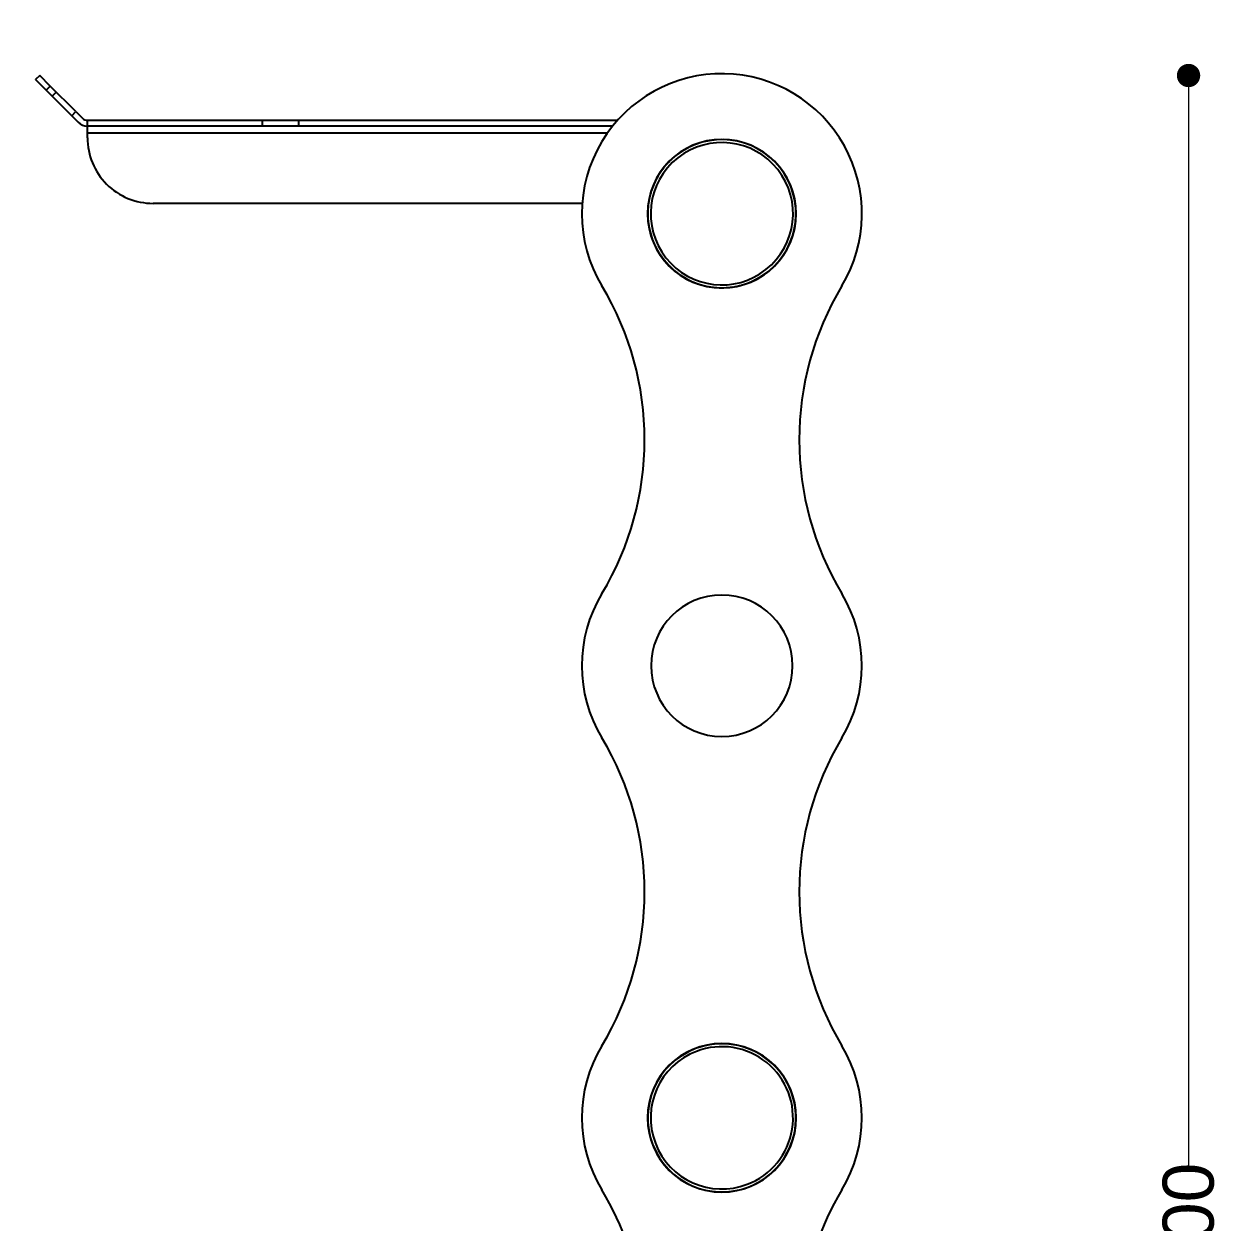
# Model space of a CAD drawing. Header units: millimetres. Extents: x 10366 to 13995, y 24552 to 29685.
# Drawn here: x 11412 to 12233, y 27923 to 28745 of the extents above; entities that cross this region are included whole.
import ezdxf

# ---------------------------------------------------------------- set-up
doc = ezdxf.new("R2010")
doc.units = ezdxf.units.MM
doc.header["$LTSCALE"] = 3
doc.layers.add('Default', color=7, linetype='Continuous')
doc.layers.add('Hidden_lines', color=7, linetype='Continuous')
doc.styles.get("Standard").update_dxf_attribs({"font": 'arial.ttf'})
doc.dimstyles.new('MATEUSZ', dxfattribs={"dimtxt": 35, "dimasz": 16, "dimexe": 0.18, "dimexo": 0.0625, "dimgap": 0.09, "dimtad": 0, "dimdec": 0, "dimdsep": 46, "dimtxsty": 'Standard', "dimblk": 'DOT', "dimcen": 0.09, "dimse1": 1, "dimse2": 1, "dimadec": 0, "dimazin": 0, "dimtfac": 1, "dimtdec": 0, "dimtofl": 0, "dimtmove": 0, "dimatfit": 3, "dimfxl": 1, "dimtolj": 1, "dimtzin": 0, "dimlwd": 9, "dimlwe": 9, "dimarcsym": 0})

# ---------------------------------------------------------------- blocks, each defined once
blk = doc.blocks.new('_Dot')
at = {"color": 0, "linetype": 'ByBlock', "lineweight": -2}
blk.add_line((-0.5, 0), (-1, 0), dxfattribs=at)
at = {"color": 0, "linetype": 'ByBlock', "const_width": 0.5}
blk.add_lwpolyline([(-0.25, 0, 1), (0.25, 0, 1)], format="xyb", close=True, dxfattribs=at)
blk = doc.blocks.new('*D31')
at = {"color": 0, "lineweight": 9, "transparency": 16777216}
for p, q in [((12210.53, 28693.57), (12210.53, 27960.34)), ((12210.53, 27125.82), (12210.53, 27859.05))]:
    blk.add_line(p, q, dxfattribs=at)
at = {"layer": 'Defpoints', "color": 0, "transparency": 16777216}
for p in [(11422.91, 28709.57), (12090.57, 27109.82), (12210.53, 27109.82)]:
    blk.add_point(p, dxfattribs=at)
at = {"color": 0, "lineweight": 9, "transparency": 16777216, "xscale": 16, "yscale": 16, "zscale": 16}
for p, rotation in [((12210.53, 28709.57), 90), ((12210.53, 27109.82), 270)]:
    blk.add_blockref('_Dot', p, dxfattribs=dict(at, rotation=rotation))
at = {"color": 0, "transparency": 16777216, "insert": (12210.53, 27909.69), "char_height": 35, "attachment_point": 5, "rotation": 90}
blk.add_mtext('\\A1;1600', dxfattribs=at)
blk = doc.blocks.new('*D32')
at = {"color": 0, "lineweight": 9, "transparency": 16777216}
for p, q in [((11436.08, 28831.49), (11568.58, 28831.49)), ((11778.83, 28831.49), (11646.33, 28831.49))]:
    blk.add_line(p, q, dxfattribs=at)
at = {"layer": 'Defpoints', "color": 0, "transparency": 16777216}
for p in [(11420.08, 28831.49), (11420.08, 28706.74), (11794.83, 28621.92)]:
    blk.add_point(p, dxfattribs=at)
at = {"color": 0, "lineweight": 9, "transparency": 16777216, "xscale": 16, "yscale": 16, "zscale": 16, "rotation": 180}
blk.add_blockref('_Dot', (11420.08, 28831.49), dxfattribs=at)
at = {"color": 0, "lineweight": 9, "transparency": 16777216, "xscale": 16, "yscale": 16, "zscale": 16}
blk.add_blockref('_Dot', (11794.83, 28831.49), dxfattribs=at)
at = {"color": 0, "transparency": 16777216, "insert": (11607.45, 28831.49), "char_height": 35, "attachment_point": 5}
blk.add_mtext('\\A1;375', dxfattribs=at)

msp = doc.modelspace()

# ---------------------------------------------------------------- linework, layer by layer
at = {"layer": 'Default'}
for p, q in [((11422.91, 28709.57), (11420.08, 28706.74)), ((11422.91, 28709.57), (11420.08, 28706.74)), ((11427.33, 28699.49), (11430.15, 28702.32)), ((11444.83, 28681.99), (11447.65, 28684.82)), ((11444.83, 28681.99), (11449.3, 28677.52)), ((11447.65, 28684.82), (11452.13, 28680.34)), ((11455.57, 28678.92), (11819.11, 28678.92)), ((11455.57, 28666.92), (11455.57, 28670.05)), ((11812.05, 28670.05), (11455.57, 28670.05)), ((11794.83, 28621.92), (11500.57, 28621.92))]:
    msp.add_line(p, q, dxfattribs=at)
for points in [[(11420.08, 28706.74, 0), (11420.08, 28706.74, 0), (11420.08, 28706.74, 0), (11420.08, 28706.74, 0), (11420.08, 28706.74, 0), (11420.08, 28706.74, 0), (11420.08, 28706.74, 0), (11420.08, 28706.74, 0), (11420.08, 28706.74, 0), (11420.08, 28706.74, 0), (11420.08, 28706.74, 0), (11420.08, 28706.74, 0), (11420.08, 28706.73, 0), (11420.09, 28706.73, 0), (11420.12, 28706.69, 0), (11420.25, 28706.56, 0), (11420.8, 28706.02, 0), (11423.13, 28703.69, 0), (11427.33, 28699.49, 0)], [(11430.15, 28702.32, 0), (11422.91, 28709.57, 0)], [(11427.33, 28699.49, 0), (11444.83, 28681.99, 0)], [(11447.65, 28684.82, 0), (11430.15, 28702.32, 0)], [(11455.57, 28670.05, 0), (11455.57, 28678.92, 0)]]:
    msp.add_polyline3d(points, dxfattribs=at)
for centre, radius, start, end in [((11890.57, 28614.82), 96, 328.98991, 148.98991), ((11455.57, 28683.79), 8.87, 225, 270), ((11455.57, 28683.79), 4.87, 225, 270), ((11500.57, 28666.92), 45, 180, 225), ((11890.57, 28614.82), 96, 148.98991, 211.01009), ((11890.57, 28614.82), 96, 148.98991, 211.01009), ((11890.57, 28614.82), 50.95, 90, 270), ((11890.57, 28614.82), 50.8, 308.25759, 128.25759), ((11890.57, 28614.82), 50.95, 270, 90), ((11890.57, 28614.82), 48.8, 308.25759, 128.25759), ((11890.57, 28614.82), 50.8, 128.25759, 308.25759), ((11890.57, 28614.82), 48.8, 128.25759, 308.25759), ((11890.57, 28614.82), 50.8, 139.11428, 140.64039), ((11890.57, 28614.82), 50.8, 132.96921, 136.29517), ((11890.57, 28614.82), 50.8, 128.25759, 130.41544), ((11890.57, 28614.82), 50.8, 148.46649, 151.06827), ((11890.57, 28614.82), 50.8, 144.54537, 148.15641), ((11890.57, 28614.82), 50.8, 141.4295, 142.95006), ((11500.57, 28666.92), 45, 225, 270), ((11890.57, 28614.82), 50.8, 151.38765, 159.47051), ((11890.57, 28614.82), 50.8, 167.71093, 169.19943), ((11890.57, 28614.82), 50.8, 163.2379, 164.37932), ((11890.57, 28614.82), 50.8, 176.49523, 182.98449), ((11890.57, 28614.82), 50.8, 172.11365, 174.3102), ((11890.57, 28614.82), 50.8, 185.53036, 186.9646), ((11890.57, 28614.82), 50.8, 188.44462, 189.93183), ((11890.57, 28614.82), 50.8, 192.48584, 193.62323), ((11890.57, 28614.82), 50.8, 193.97624, 195.11575), ((11890.57, 28614.82), 50.8, 196.60721, 200.38013), ((11890.57, 28614.82), 50.8, 201.18356, 202.32285), ((11890.57, 28614.82), 50.8, 203.12993, 209.91308), ((11890.57, 28614.82), 50.8, 210.09232, 212.0129), ((11890.57, 28614.82), 50.8, 212.20709, 214.61238), ((11890.57, 28614.82), 50.8, 214.82033, 215.91111), ((11890.57, 28614.82), 50.8, 216.12566, 217.71461), ((11890.57, 28614.82), 50.8, 217.9348, 219.23281), ((11890.57, 28614.82), 50.8, 220.76133, 223.07516), ((11890.57, 28614.82), 50.8, 226.65364, 228.6962), ((11890.57, 28614.82), 50.8, 229.98764, 231.51372), ((11890.57, 28614.82), 50.8, 307.01336, 308.25759), ((11890.57, 28614.82), 50.8, 236.72447, 240.6343), ((11890.57, 28614.82), 50.8, 240.94915, 245.15487), ((11890.57, 28614.82), 50.8, 245.95832, 247.89951), ((11890.57, 28614.82), 50.8, 248.23413, 253.60445), ((11890.57, 28614.82), 50.8, 253.95112, 255.09281), ((11890.57, 28614.82), 50.8, 283.20448, 284.34559), ((11890.57, 28614.82), 50.8, 284.69527, 285.83806), ((11890.57, 28614.82), 50.8, 290.7566, 291.89811), ((11890.57, 28614.82), 50.8, 292.7034, 300.29481), ((11890.57, 28614.82), 50.8, 300.47797, 302.39549), ((11890.57, 28614.82), 50.8, 302.58922, 303.69467), ((11890.57, 28614.82), 50.8, 303.89533, 304.99384), ((11632.71, 28459.82), 204.86, 328.98991, 31.01009), ((11890.57, 28614.82), 50.8, 256.93375, 258.07098), ((11890.57, 28614.82), 50.8, 264.29892, 266.09532), ((11890.57, 28614.82), 50.8, 273.32534, 275.4838), ((11890.57, 28614.82), 50.8, 277.31799, 278.80161), ((11890.57, 28614.82), 50.8, 279.51664, 281.00669), ((11890.57, 28614.82), 50.8, 281.71483, 282.85257), ((12148.43, 28459.82), 204.86, 148.98991, 211.01009), ((11890.57, 28304.82), 96, 148.98991, 211.01009), ((11890.57, 28304.82), 48.5, 90, 270), ((11890.57, 28304.82), 48.5, 90, 270), ((11890.57, 28304.82), 48.5, 270, 90), ((11890.57, 28304.82), 96, 328.98991, 31.01009), ((11890.57, 28304.82), 96, 328.98991, 31.01009), ((11632.71, 28149.82), 204.86, 328.98991, 31.01009), ((12148.43, 28149.82), 204.86, 148.98991, 211.01009), ((11890.57, 27994.82), 96, 148.98991, 211.01009), ((11890.57, 27994.82), 50.95, 90, 270), ((11890.57, 27994.82), 50.8, 110.90196, 290.90196), ((11890.57, 27994.82), 48.8, 110.90196, 290.90196), ((11890.57, 27994.82), 50.8, 290.90196, 110.90196), ((11890.57, 27994.82), 48.8, 290.90196, 110.90196), ((11890.57, 27994.82), 48.8, 290.90196, 110.90196), ((11890.57, 27994.82), 50.95, 270, 90), ((11890.57, 27994.82), 96, 328.98991, 31.01009), ((11632.71, 27839.82), 204.86, 343.55352, 31.01009), ((12148.43, 27839.82), 204.86, 148.98991, 196.44648)]:
    msp.add_arc(centre, radius, start, end, dxfattribs=at)
at = {"layer": 'Hidden_lines'}
for p, q in [((11434.22, 28698.25), (11431.39, 28695.42)), ((11815.71, 28674.92), (11455.57, 28674.92)), ((11575.57, 28674.92), (11575.57, 28678.92)), ((11600.57, 28674.92), (11600.57, 28678.92))]:
    msp.add_line(p, q, dxfattribs=at)
for start, end in [(169.19943, 170.32661), (174.3102, 176.49523), (182.98449, 185.53036), (223.07516, 226.65364), (259.9121, 261.39467), (262.46499, 264.29892), (266.09532, 273.32534), (275.87986, 277.31799)]:
    msp.add_arc((11890.57, 28614.82), 50.8, start, end, dxfattribs=at)

# ---------------------------------------------------------------- dimensions: what is measured, and where the dimension line sits
dim = msp.add_linear_dim(base=(11420.08, 28831.49), p1=(11794.83, 28621.92), p2=(11420.08, 28706.74), dimstyle='MATEUSZ')
dim.commit()
dim.dimension.update_dxf_attribs({"geometry": '*D32', "text_midpoint": (11607.45, 28831.49)})
dim = msp.add_linear_dim(base=(12210.53, 27109.82), p1=(11422.91, 28709.57), p2=(12090.57, 27109.82), angle=90, dimstyle='MATEUSZ')
dim.commit()
dim.dimension.update_dxf_attribs({"geometry": '*D31', "text_midpoint": (12210.53, 27909.69)})

doc.saveas('drawing.dxf')
